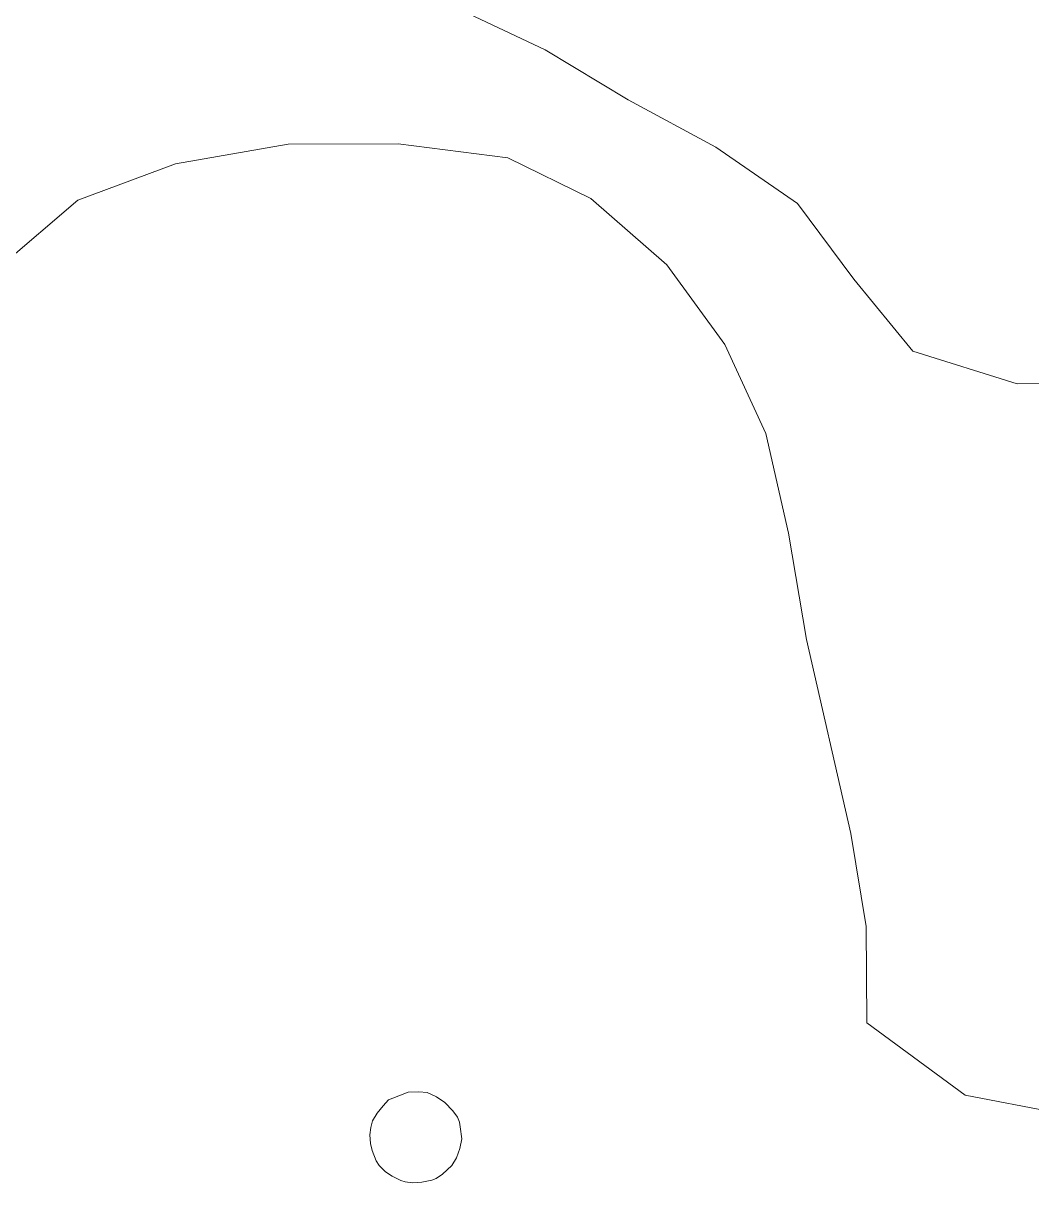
# Model space of a CAD drawing. Header units: millimetres. Extents: x 348 to 2201, y 118 to 1049.
# Drawn here: x 881.86 to 892.87, y 597.34 to 610.16 of the extents above; entities that cross this region are included whole.
import ezdxf

# ---------------------------------------------------------------- set-up
doc = ezdxf.new("R2010")
doc.units = ezdxf.units.MM
for name, color, linetype, lineweight in [('600_CURVA_MESTRA', 14, 'Continuous', 18), ('604_CURVA_INTERM', 7, 'Continuous', 18), ('606_PTO_COTADO', 9, 'Continuous', 18)]:
    doc.layers.add(name, color=color, linetype=linetype, lineweight=lineweight)

# ---------------------------------------------------------------- blocks, each defined once
blk = doc.blocks.new('SP09')
at = {"color": 0, "linetype": 'Continuous'}
blk.add_lwpolyline([(-0.028, -0.515), (-0.138, -0.495), (-0.238, -0.465), (-0.308, -0.425), (-0.348, -0.395), (-0.418, -0.315), (-0.468, -0.245), (-0.508, -0.155), (-0.518, -0.095), (-0.518, 0.025), (-0.508, 0.105), (-0.478, 0.195), (-0.438, 0.265), (-0.398, 0.325), (-0.318, 0.385), (-0.228, 0.435), (-0.148, 0.475), (-0.098, 0.475), (-0.028, 0.475), (0.082, 0.475), (0.192, 0.435), (0.272, 0.395), (0.352, 0.315), (0.412, 0.225), (0.462, 0.105), (0.482, 0.025), (0.482, -0.035), (0.472, -0.085), (0.442, -0.215), (0.382, -0.305), (0.312, -0.385), (0.232, -0.445), (0.102, -0.495), (0.022, -0.515)], close=True, dxfattribs=at)

msp = doc.modelspace()

# ---------------------------------------------------------------- linework, layer by layer
at = {"layer": '600_CURVA_MESTRA', "elevation": 725, "flags": 128}
msp.add_lwpolyline([(877.722, 606.38), (877.903, 606.709), (878.394, 607.662), (878.965, 608.672), (879.855, 609.569), (880.933, 610.102), (882.173, 610.53), (883.242, 610.783), (884.42, 610.84), (885.515, 610.647), (886.589, 610.33), (887.557, 609.875), (888.461, 609.328), (889.422, 608.811), (890.313, 608.194), (890.929, 607.368), (891.572, 606.579), (892.713, 606.225), (893.941, 606.234)], dxfattribs=at)
at = {"layer": '604_CURVA_INTERM', "elevation": 726, "flags": 128}
msp.add_lwpolyline([(881.616, 607.517), (882.451, 608.232), (883.518, 608.628), (884.749, 608.841), (885.948, 608.846), (887.149, 608.695), (888.055, 608.249), (888.886, 607.523), (889.518, 606.653), (889.966, 605.681), (890.216, 604.592), (890.41, 603.428), (890.897, 601.31), (891.063, 600.292), (891.07, 599.238), (892.146, 598.45), (893.131, 598.259)], dxfattribs=at)

# ---------------------------------------------------------------- block references
at = {"layer": '606_PTO_COTADO', "rotation": 21.41522089134761}
msp.add_blockref('SP09', (886.157, 598.01, 726.15), dxfattribs=at)

doc.saveas('drawing.dxf')
